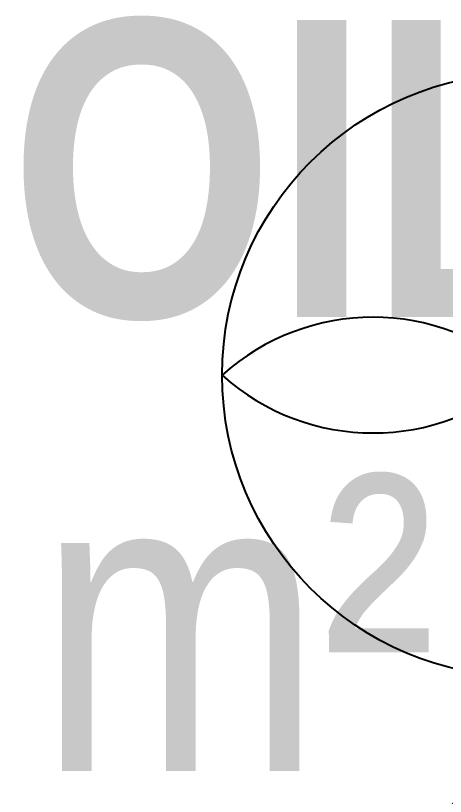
# Model space of a CAD drawing. Header units: millimetres. Extents: x -92759 to 184353, y -15225 to 86714.
# Drawn here: x -72302 to -71976, y 62548 to 63140 of the extents above; entities that cross this region are included whole.
import ezdxf

# ---------------------------------------------------------------- set-up
doc = ezdxf.new("R2010")
doc.units = ezdxf.units.MM
for name, color, linetype in [('0-1', 9, 'Continuous'), ('0-L21-Low Bay Light', 1, 'Continuous'), ('A-_DOOR----_E', 8, 'Continuous'), ('A-_ROOMNAME_A', 8, 'Continuous'), ('E-FAN----E', 1, 'Continuous')]:
    doc.layers.add(name, color=color, linetype=linetype)
doc.styles.add('Arial', font='arial.ttf')
doc.styles.add('Arial Narrow_2', font='ARIALN.TTF', dxfattribs={"height": 225})
doc.styles.add('Arial Narrow_B_1', font='ARIALNB.TTF', dxfattribs={"height": 300})

# ---------------------------------------------------------------- blocks, each defined once
blk = doc.blocks.new('IDA - F - Single - Swing - FL - Bottom - 1100L X 2200H -TD-06-10179040-BLK8_RHH_1ST STOREY PLAN')
at = {"layer": 'A-_DOOR----_E'}
blk.add_arc((518, 75), 1036, 90, 180, dxfattribs=at)
blk.add_arc((518, 75), 1036, 90, 180, dxfattribs=at)
blk = doc.blocks.new('A$Cb2bf8f38')
at = {"layer": 'A-_DOOR----_E'}
blk.add_blockref('IDA - F - Single - Swing - FL - Bottom - 1100L X 2200H -TD-06-10179040-BLK8_RHH_1ST STOREY PLAN', (-28750, 29275), dxfattribs=at)
at = {"layer": 'A-_ROOMNAME_A', "char_height": 225, "attachment_point": 1}
for s, insert, width, style in [('EAS F TOILET', (-30361.37, 30595.48), 2140.5056, 'Arial Narrow_B_1'), ('5.06 m²', (-29924.87, 30251.42), 1082.2781, 'Arial Narrow_2')]:
    blk.add_mtext(s, dxfattribs=dict(at, insert=insert, width=width, style=style))
blk = doc.blocks.new('OCF FAN')
at = {"layer": 'E-FAN----E', "color": 7}
blk.add_circle((0, 0), 228.64, dxfattribs=at)
for centre, start, end in [((127.09, 114.32), 138.02826, 221.97174), ((-127.09, 114.32), 318.02826, 41.97174), ((-114.32, -127.09), 48.02826, 131.97174), ((114.32, -127.09), 48.02826, 131.97174), ((-114.32, 127.09), 228.02826, 311.97174), ((127.09, -114.32), 138.02826, 221.97174), ((-127.09, -114.32), 318.02826, 41.97174), ((114.32, 127.09), 228.02826, 311.97174)]:
    blk.add_arc(centre, 170.94, start, end, dxfattribs=at)
at = {"layer": 'E-FAN----E', "color": 7, "style": 'Arial'}
blk.add_text('OCF', height=111.725, dxfattribs=at).set_placement((222.25, 116.17))
blk = doc.blocks.new('EL_B8_L1_R4')
at = {"layer": '0-L21-Low Bay Light', "color": 7}
blk.add_blockref('OCF FAN', (-18190.83, -10231.97), dxfattribs=at)

msp = doc.modelspace()

# ---------------------------------------------------------------- block references
at = {"layer": '0-1'}
msp.add_blockref('A$Cb2bf8f38', (-42933.02, 32541.24), dxfattribs=at)

# ---------------------------------------------------------------- next in the draw order: block references
at = {"color": 0}
msp.add_blockref('EL_B8_L1_R4', (-53725.95, 73099.58), dxfattribs=at)

doc.saveas('drawing.dxf')
